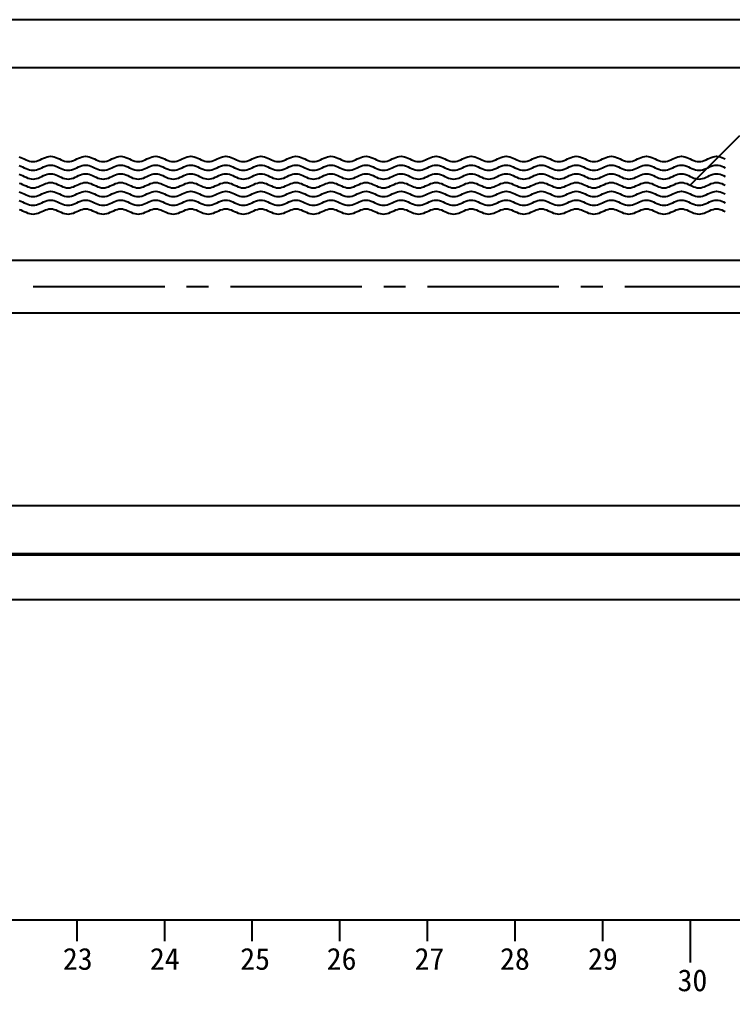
# Model space of a CAD drawing. Header units: millimetres. Extents: x -37 to 615, y -48 to 413.
# Drawn here: x 307.2 to 388.6, y 178.9 to 289.9 of the extents above; entities that cross this region are included whole.
import ezdxf

# ---------------------------------------------------------------- set-up
doc = ezdxf.new("R2010")
doc.units = ezdxf.units.MM
doc.linetypes.add('CENTER2', pattern=[1.125, 0.75, -0.125, 0.125, -0.125])
doc.styles.get("Standard").update_dxf_attribs({"font": ''})
doc.styles.get('Standard').set_extended_font_data('SimSun')

# ---------------------------------------------------------------- blocks, each defined once
blk = doc.blocks.new('chi')
at = {"color": 0}
for p, q in [((1187.409, -3078.8), (1147.409, -3078.8)), ((1170.409, -3079.041), (1170.409, -3078.8)), ((1171.409, -3079.041), (1171.409, -3078.8)), ((1172.409, -3079.041), (1172.409, -3078.8)), ((1173.409, -3079.041), (1173.409, -3078.8)), ((1174.409, -3079.041), (1174.409, -3078.8)), ((1175.409, -3079.041), (1175.409, -3078.8)), ((1176.409, -3079.041), (1176.409, -3078.8)), ((1177.409, -3079.283), (1177.409, -3078.8))]:
    blk.add_line(p, q, dxfattribs=at)
for s, p in [('23', (1170.247, -3079.368)), ('24', (1171.24, -3079.368)), ('25', (1172.271, -3079.368)), ('26', (1173.258, -3079.368)), ('27', (1174.261, -3079.368)), ('28', (1175.236, -3079.368)), ('29', (1176.24, -3079.368)), ('30', (1177.262, -3079.613))]:
    blk.add_text(s, height=0.25).set_placement(p)

msp = doc.modelspace()

# ---------------------------------------------------------------- linework, layer by layer
at = {"color": 0}
for p, q in [((83.82, 289.93), (483.82, 289.93)), ((83.82, 262.43), (483.82, 262.43)), ((83.82, 256.43), (483.82, 256.43)), ((83.82, 234.43), (483.82, 234.43)), ((83.82, 228.93), (483.82, 228.93)), ((83.82, 228.81), (483.82, 228.81)), ((83.82, 223.68), (483.82, 223.68))]:
    msp.add_line(p, q, dxfattribs=at)
msp.add_line((83.82, 284.43), (483.82, 284.43))
at = {"color": 7}
msp.add_line((383.8, 271), (389.46, 276.66), dxfattribs=at)
at = {"color": 1, "linetype": 'CENTER2', "ltscale": 20}
msp.add_line((83.82, 259.43), (483.82, 259.43), dxfattribs=at)
at = {"color": 7}
for points in [[(307.2, 274.24), (307.4, 274.18), (307.6, 274.09), (307.8, 274), (308, 273.91), (308.2, 273.82), (308.4, 273.76), (308.6, 273.71), (308.8, 273.7), (309, 273.71), (309.2, 273.76), (309.4, 273.82), (309.6, 273.91), (309.8, 274), (310, 274.09), (310.2, 274.18), (310.4, 274.24), (310.6, 274.29), (310.8, 274.3), (311, 274.29), (311.2, 274.24), (311.4, 274.18), (311.6, 274.09), (311.8, 274), (312, 273.91), (312.2, 273.82), (312.4, 273.76), (312.6, 273.71), (312.8, 273.7), (313, 273.71), (313.2, 273.76), (313.4, 273.82), (313.6, 273.91), (313.8, 274), (314, 274.09), (314.2, 274.18), (314.4, 274.24), (314.6, 274.29), (314.8, 274.3), (315, 274.29), (315.2, 274.24), (315.4, 274.18), (315.6, 274.09), (315.8, 274), (316, 273.91), (316.2, 273.82), (316.4, 273.76), (316.6, 273.71), (316.8, 273.7), (317, 273.71), (317.2, 273.76), (317.4, 273.82), (317.6, 273.91), (317.8, 274), (318, 274.09), (318.2, 274.18), (318.4, 274.24), (318.6, 274.29), (318.8, 274.3), (319, 274.29), (319.2, 274.24), (319.4, 274.18), (319.6, 274.09), (319.8, 274), (320, 273.91), (320.2, 273.82), (320.4, 273.76), (320.6, 273.71), (320.8, 273.7), (321, 273.71), (321.2, 273.76), (321.4, 273.82), (321.6, 273.91), (321.8, 274), (322, 274.09), (322.2, 274.18), (322.4, 274.24), (322.6, 274.29), (322.8, 274.3), (323, 274.29), (323.2, 274.24), (323.4, 274.18), (323.6, 274.09), (323.8, 274), (324, 273.91), (324.2, 273.82), (324.4, 273.76), (324.6, 273.71), (324.8, 273.7), (325, 273.71), (325.2, 273.76), (325.4, 273.82), (325.6, 273.91), (325.8, 274), (326, 274.09), (326.2, 274.18), (326.4, 274.24), (326.6, 274.29), (326.8, 274.3), (327, 274.29), (327.2, 274.24), (327.4, 274.18), (327.6, 274.09), (327.8, 274), (328, 273.91), (328.2, 273.82), (328.4, 273.76), (328.6, 273.71), (328.8, 273.7), (329, 273.71), (329.2, 273.76), (329.4, 273.82), (329.6, 273.91), (329.8, 274), (330, 274.09), (330.2, 274.18), (330.4, 274.24), (330.6, 274.29), (330.8, 274.3), (331, 274.29), (331.2, 274.24), (331.4, 274.18), (331.6, 274.09), (331.8, 274), (332, 273.91), (332.2, 273.82), (332.4, 273.76), (332.6, 273.71), (332.8, 273.7), (333, 273.71), (333.2, 273.76), (333.4, 273.82), (333.6, 273.91), (333.8, 274), (334, 274.09), (334.2, 274.18), (334.4, 274.24), (334.6, 274.29), (334.8, 274.3), (335, 274.29), (335.2, 274.24), (335.4, 274.18), (335.6, 274.09), (335.8, 274), (336, 273.91), (336.2, 273.82), (336.4, 273.76), (336.6, 273.71), (336.8, 273.7), (337, 273.71), (337.2, 273.76), (337.4, 273.82), (337.6, 273.91), (337.8, 274), (338, 274.09), (338.2, 274.18), (338.4, 274.24), (338.6, 274.29), (338.8, 274.3), (339, 274.29), (339.2, 274.24), (339.4, 274.18), (339.6, 274.09), (339.8, 274), (340, 273.91), (340.2, 273.82), (340.4, 273.76), (340.6, 273.71), (340.8, 273.7), (341, 273.71), (341.2, 273.76), (341.4, 273.82), (341.6, 273.91), (341.8, 274), (342, 274.09), (342.2, 274.18), (342.4, 274.24), (342.6, 274.29), (342.8, 274.3), (343, 274.29), (343.2, 274.24), (343.4, 274.18), (343.6, 274.09), (343.8, 274), (344, 273.91), (344.2, 273.82), (344.4, 273.76), (344.6, 273.71), (344.8, 273.7), (345, 273.71), (345.2, 273.76), (345.4, 273.82), (345.6, 273.91), (345.8, 274), (346, 274.09), (346.2, 274.18), (346.4, 274.24), (346.6, 274.29), (346.8, 274.3), (347, 274.29), (347.2, 274.24), (347.4, 274.18), (347.6, 274.09), (347.8, 274), (348, 273.91), (348.2, 273.82), (348.4, 273.76), (348.6, 273.71), (348.8, 273.7), (349, 273.71), (349.2, 273.76), (349.4, 273.82), (349.6, 273.91), (349.8, 274), (350, 274.09), (350.2, 274.18), (350.4, 274.24), (350.6, 274.29), (350.8, 274.3), (351, 274.29), (351.2, 274.24), (351.4, 274.18), (351.6, 274.09), (351.8, 274), (352, 273.91), (352.2, 273.82), (352.4, 273.76), (352.6, 273.71), (352.8, 273.7), (353, 273.71), (353.2, 273.76), (353.4, 273.82), (353.6, 273.91), (353.8, 274), (354, 274.09), (354.2, 274.18), (354.4, 274.24), (354.6, 274.29), (354.8, 274.3), (355, 274.29), (355.2, 274.24), (355.4, 274.18), (355.6, 274.09), (355.8, 274), (356, 273.91), (356.2, 273.82), (356.4, 273.76), (356.6, 273.71), (356.8, 273.7), (357, 273.71), (357.2, 273.76), (357.4, 273.82), (357.6, 273.91), (357.8, 274), (358, 274.09), (358.2, 274.18), (358.4, 274.24), (358.6, 274.29), (358.8, 274.3), (359, 274.29), (359.2, 274.24), (359.4, 274.18), (359.6, 274.09), (359.8, 274), (360, 273.91), (360.2, 273.82), (360.4, 273.76), (360.6, 273.71), (360.8, 273.7), (361, 273.71), (361.2, 273.76), (361.4, 273.82), (361.6, 273.91), (361.8, 274), (362, 274.09), (362.2, 274.18), (362.4, 274.24), (362.6, 274.29), (362.8, 274.3), (363, 274.29), (363.2, 274.24), (363.4, 274.18), (363.6, 274.09), (363.8, 274), (364, 273.91), (364.2, 273.82), (364.4, 273.76), (364.6, 273.71), (364.8, 273.7), (365, 273.71), (365.2, 273.76), (365.4, 273.82), (365.6, 273.91), (365.8, 274), (366, 274.09), (366.2, 274.18), (366.4, 274.24), (366.6, 274.29), (366.8, 274.3), (367, 274.29), (367.2, 274.24), (367.4, 274.18), (367.6, 274.09), (367.8, 274), (368, 273.91), (368.2, 273.82), (368.4, 273.76), (368.6, 273.71), (368.8, 273.7), (369, 273.71), (369.2, 273.76), (369.4, 273.82), (369.6, 273.91), (369.8, 274), (370, 274.09), (370.2, 274.18), (370.4, 274.24), (370.6, 274.29), (370.8, 274.3), (371, 274.29), (371.2, 274.24), (371.4, 274.18), (371.6, 274.09), (371.8, 274), (372, 273.91), (372.2, 273.82), (372.4, 273.76), (372.6, 273.71), (372.8, 273.7), (373, 273.71), (373.2, 273.76), (373.4, 273.82), (373.6, 273.91), (373.8, 274), (374, 274.09), (374.2, 274.18), (374.4, 274.24), (374.6, 274.29), (374.8, 274.3), (375, 274.29), (375.2, 274.24), (375.4, 274.18), (375.6, 274.09), (375.8, 274), (376, 273.91), (376.2, 273.82), (376.4, 273.76), (376.6, 273.71), (376.8, 273.7), (377, 273.71), (377.2, 273.76), (377.4, 273.82), (377.6, 273.91), (377.8, 274), (378, 274.09), (378.2, 274.18), (378.4, 274.24), (378.6, 274.29), (378.8, 274.3), (379, 274.29), (379.2, 274.24), (379.4, 274.18), (379.6, 274.09), (379.8, 274), (380, 273.91), (380.2, 273.82), (380.4, 273.76), (380.6, 273.71), (380.8, 273.7), (381, 273.71), (381.2, 273.76), (381.4, 273.82), (381.6, 273.91), (381.8, 274), (382, 274.09), (382.2, 274.18), (382.4, 274.24), (382.6, 274.29), (382.8, 274.3), (383, 274.29), (383.2, 274.24), (383.4, 274.18), (383.6, 274.09), (383.8, 274), (384, 273.91), (384.2, 273.82), (384.4, 273.76), (384.6, 273.71), (384.8, 273.7), (385, 273.71), (385.2, 273.76), (385.4, 273.82), (385.6, 273.91), (385.8, 274), (386, 274.09), (386.2, 274.18), (386.4, 274.24), (386.6, 274.29), (386.8, 274.3), (387, 274.29), (387.2, 274.24), (387.4, 274.18), (387.6, 274.09), (387.8, 274)], [(307.2, 273.24), (307.4, 273.18), (307.6, 273.09), (307.8, 273), (308, 272.91), (308.2, 272.82), (308.4, 272.76), (308.6, 272.71), (308.8, 272.7), (309, 272.71), (309.2, 272.76), (309.4, 272.82), (309.6, 272.91), (309.8, 273), (310, 273.09), (310.2, 273.18), (310.4, 273.24), (310.6, 273.29), (310.8, 273.3), (311, 273.29), (311.2, 273.24), (311.4, 273.18), (311.6, 273.09), (311.8, 273), (312, 272.91), (312.2, 272.82), (312.4, 272.76), (312.6, 272.71), (312.8, 272.7), (313, 272.71), (313.2, 272.76), (313.4, 272.82), (313.6, 272.91), (313.8, 273), (314, 273.09), (314.2, 273.18), (314.4, 273.24), (314.6, 273.29), (314.8, 273.3), (315, 273.29), (315.2, 273.24), (315.4, 273.18), (315.6, 273.09), (315.8, 273), (316, 272.91), (316.2, 272.82), (316.4, 272.76), (316.6, 272.71), (316.8, 272.7), (317, 272.71), (317.2, 272.76), (317.4, 272.82), (317.6, 272.91), (317.8, 273), (318, 273.09), (318.2, 273.18), (318.4, 273.24), (318.6, 273.29), (318.8, 273.3), (319, 273.29), (319.2, 273.24), (319.4, 273.18), (319.6, 273.09), (319.8, 273), (320, 272.91), (320.2, 272.82), (320.4, 272.76), (320.6, 272.71), (320.8, 272.7), (321, 272.71), (321.2, 272.76), (321.4, 272.82), (321.6, 272.91), (321.8, 273), (322, 273.09), (322.2, 273.18), (322.4, 273.24), (322.6, 273.29), (322.8, 273.3), (323, 273.29), (323.2, 273.24), (323.4, 273.18), (323.6, 273.09), (323.8, 273), (324, 272.91), (324.2, 272.82), (324.4, 272.76), (324.6, 272.71), (324.8, 272.7), (325, 272.71), (325.2, 272.76), (325.4, 272.82), (325.6, 272.91), (325.8, 273), (326, 273.09), (326.2, 273.18), (326.4, 273.24), (326.6, 273.29), (326.8, 273.3), (327, 273.29), (327.2, 273.24), (327.4, 273.18), (327.6, 273.09), (327.8, 273), (328, 272.91), (328.2, 272.82), (328.4, 272.76), (328.6, 272.71), (328.8, 272.7), (329, 272.71), (329.2, 272.76), (329.4, 272.82), (329.6, 272.91), (329.8, 273), (330, 273.09), (330.2, 273.18), (330.4, 273.24), (330.6, 273.29), (330.8, 273.3), (331, 273.29), (331.2, 273.24), (331.4, 273.18), (331.6, 273.09), (331.8, 273), (332, 272.91), (332.2, 272.82), (332.4, 272.76), (332.6, 272.71), (332.8, 272.7), (333, 272.71), (333.2, 272.76), (333.4, 272.82), (333.6, 272.91), (333.8, 273), (334, 273.09), (334.2, 273.18), (334.4, 273.24), (334.6, 273.29), (334.8, 273.3), (335, 273.29), (335.2, 273.24), (335.4, 273.18), (335.6, 273.09), (335.8, 273), (336, 272.91), (336.2, 272.82), (336.4, 272.76), (336.6, 272.71), (336.8, 272.7), (337, 272.71), (337.2, 272.76), (337.4, 272.82), (337.6, 272.91), (337.8, 273), (338, 273.09), (338.2, 273.18), (338.4, 273.24), (338.6, 273.29), (338.8, 273.3), (339, 273.29), (339.2, 273.24), (339.4, 273.18), (339.6, 273.09), (339.8, 273), (340, 272.91), (340.2, 272.82), (340.4, 272.76), (340.6, 272.71), (340.8, 272.7), (341, 272.71), (341.2, 272.76), (341.4, 272.82), (341.6, 272.91), (341.8, 273), (342, 273.09), (342.2, 273.18), (342.4, 273.24), (342.6, 273.29), (342.8, 273.3), (343, 273.29), (343.2, 273.24), (343.4, 273.18), (343.6, 273.09), (343.8, 273), (344, 272.91), (344.2, 272.82), (344.4, 272.76), (344.6, 272.71), (344.8, 272.7), (345, 272.71), (345.2, 272.76), (345.4, 272.82), (345.6, 272.91), (345.8, 273), (346, 273.09), (346.2, 273.18), (346.4, 273.24), (346.6, 273.29), (346.8, 273.3), (347, 273.29), (347.2, 273.24), (347.4, 273.18), (347.6, 273.09), (347.8, 273), (348, 272.91), (348.2, 272.82), (348.4, 272.76), (348.6, 272.71), (348.8, 272.7), (349, 272.71), (349.2, 272.76), (349.4, 272.82), (349.6, 272.91), (349.8, 273), (350, 273.09), (350.2, 273.18), (350.4, 273.24), (350.6, 273.29), (350.8, 273.3), (351, 273.29), (351.2, 273.24), (351.4, 273.18), (351.6, 273.09), (351.8, 273), (352, 272.91), (352.2, 272.82), (352.4, 272.76), (352.6, 272.71), (352.8, 272.7), (353, 272.71), (353.2, 272.76), (353.4, 272.82), (353.6, 272.91), (353.8, 273), (354, 273.09), (354.2, 273.18), (354.4, 273.24), (354.6, 273.29), (354.8, 273.3), (355, 273.29), (355.2, 273.24), (355.4, 273.18), (355.6, 273.09), (355.8, 273), (356, 272.91), (356.2, 272.82), (356.4, 272.76), (356.6, 272.71), (356.8, 272.7), (357, 272.71), (357.2, 272.76), (357.4, 272.82), (357.6, 272.91), (357.8, 273), (358, 273.09), (358.2, 273.18), (358.4, 273.24), (358.6, 273.29), (358.8, 273.3), (359, 273.29), (359.2, 273.24), (359.4, 273.18), (359.6, 273.09), (359.8, 273), (360, 272.91), (360.2, 272.82), (360.4, 272.76), (360.6, 272.71), (360.8, 272.7), (361, 272.71), (361.2, 272.76), (361.4, 272.82), (361.6, 272.91), (361.8, 273), (362, 273.09), (362.2, 273.18), (362.4, 273.24), (362.6, 273.29), (362.8, 273.3), (363, 273.29), (363.2, 273.24), (363.4, 273.18), (363.6, 273.09), (363.8, 273), (364, 272.91), (364.2, 272.82), (364.4, 272.76), (364.6, 272.71), (364.8, 272.7), (365, 272.71), (365.2, 272.76), (365.4, 272.82), (365.6, 272.91), (365.8, 273), (366, 273.09), (366.2, 273.18), (366.4, 273.24), (366.6, 273.29), (366.8, 273.3), (367, 273.29), (367.2, 273.24), (367.4, 273.18), (367.6, 273.09), (367.8, 273), (368, 272.91), (368.2, 272.82), (368.4, 272.76), (368.6, 272.71), (368.8, 272.7), (369, 272.71), (369.2, 272.76), (369.4, 272.82), (369.6, 272.91), (369.8, 273), (370, 273.09), (370.2, 273.18), (370.4, 273.24), (370.6, 273.29), (370.8, 273.3), (371, 273.29), (371.2, 273.24), (371.4, 273.18), (371.6, 273.09), (371.8, 273), (372, 272.91), (372.2, 272.82), (372.4, 272.76), (372.6, 272.71), (372.8, 272.7), (373, 272.71), (373.2, 272.76), (373.4, 272.82), (373.6, 272.91), (373.8, 273), (374, 273.09), (374.2, 273.18), (374.4, 273.24), (374.6, 273.29), (374.8, 273.3), (375, 273.29), (375.2, 273.24), (375.4, 273.18), (375.6, 273.09), (375.8, 273), (376, 272.91), (376.2, 272.82), (376.4, 272.76), (376.6, 272.71), (376.8, 272.7), (377, 272.71), (377.2, 272.76), (377.4, 272.82), (377.6, 272.91), (377.8, 273), (378, 273.09), (378.2, 273.18), (378.4, 273.24), (378.6, 273.29), (378.8, 273.3), (379, 273.29), (379.2, 273.24), (379.4, 273.18), (379.6, 273.09), (379.8, 273), (380, 272.91), (380.2, 272.82), (380.4, 272.76), (380.6, 272.71), (380.8, 272.7), (381, 272.71), (381.2, 272.76), (381.4, 272.82), (381.6, 272.91), (381.8, 273), (382, 273.09), (382.2, 273.18), (382.4, 273.24), (382.6, 273.29), (382.8, 273.3), (383, 273.29), (383.2, 273.24), (383.4, 273.18), (383.6, 273.09), (383.8, 273), (384, 272.91), (384.2, 272.82), (384.4, 272.76), (384.6, 272.71), (384.8, 272.7), (385, 272.71), (385.2, 272.76), (385.4, 272.82), (385.6, 272.91), (385.8, 273), (386, 273.09), (386.2, 273.18), (386.4, 273.24), (386.6, 273.29), (386.8, 273.3), (387, 273.29), (387.2, 273.24), (387.4, 273.18), (387.6, 273.09), (387.8, 273)], [(307.2, 272.24), (307.4, 272.18), (307.6, 272.09), (307.8, 272), (308, 271.91), (308.2, 271.82), (308.4, 271.76), (308.6, 271.71), (308.8, 271.7), (309, 271.71), (309.2, 271.76), (309.4, 271.82), (309.6, 271.91), (309.8, 272), (310, 272.09), (310.2, 272.18), (310.4, 272.24), (310.6, 272.29), (310.8, 272.3), (311, 272.29), (311.2, 272.24), (311.4, 272.18), (311.6, 272.09), (311.8, 272), (312, 271.91), (312.2, 271.82), (312.4, 271.76), (312.6, 271.71), (312.8, 271.7), (313, 271.71), (313.2, 271.76), (313.4, 271.82), (313.6, 271.91), (313.8, 272), (314, 272.09), (314.2, 272.18), (314.4, 272.24), (314.6, 272.29), (314.8, 272.3), (315, 272.29), (315.2, 272.24), (315.4, 272.18), (315.6, 272.09), (315.8, 272), (316, 271.91), (316.2, 271.82), (316.4, 271.76), (316.6, 271.71), (316.8, 271.7), (317, 271.71), (317.2, 271.76), (317.4, 271.82), (317.6, 271.91), (317.8, 272), (318, 272.09), (318.2, 272.18), (318.4, 272.24), (318.6, 272.29), (318.8, 272.3), (319, 272.29), (319.2, 272.24), (319.4, 272.18), (319.6, 272.09), (319.8, 272), (320, 271.91), (320.2, 271.82), (320.4, 271.76), (320.6, 271.71), (320.8, 271.7), (321, 271.71), (321.2, 271.76), (321.4, 271.82), (321.6, 271.91), (321.8, 272), (322, 272.09), (322.2, 272.18), (322.4, 272.24), (322.6, 272.29), (322.8, 272.3), (323, 272.29), (323.2, 272.24), (323.4, 272.18), (323.6, 272.09), (323.8, 272), (324, 271.91), (324.2, 271.82), (324.4, 271.76), (324.6, 271.71), (324.8, 271.7), (325, 271.71), (325.2, 271.76), (325.4, 271.82), (325.6, 271.91), (325.8, 272), (326, 272.09), (326.2, 272.18), (326.4, 272.24), (326.6, 272.29), (326.8, 272.3), (327, 272.29), (327.2, 272.24), (327.4, 272.18), (327.6, 272.09), (327.8, 272), (328, 271.91), (328.2, 271.82), (328.4, 271.76), (328.6, 271.71), (328.8, 271.7), (329, 271.71), (329.2, 271.76), (329.4, 271.82), (329.6, 271.91), (329.8, 272), (330, 272.09), (330.2, 272.18), (330.4, 272.24), (330.6, 272.29), (330.8, 272.3), (331, 272.29), (331.2, 272.24), (331.4, 272.18), (331.6, 272.09), (331.8, 272), (332, 271.91), (332.2, 271.82), (332.4, 271.76), (332.6, 271.71), (332.8, 271.7), (333, 271.71), (333.2, 271.76), (333.4, 271.82), (333.6, 271.91), (333.8, 272), (334, 272.09), (334.2, 272.18), (334.4, 272.24), (334.6, 272.29), (334.8, 272.3), (335, 272.29), (335.2, 272.24), (335.4, 272.18), (335.6, 272.09), (335.8, 272), (336, 271.91), (336.2, 271.82), (336.4, 271.76), (336.6, 271.71), (336.8, 271.7), (337, 271.71), (337.2, 271.76), (337.4, 271.82), (337.6, 271.91), (337.8, 272), (338, 272.09), (338.2, 272.18), (338.4, 272.24), (338.6, 272.29), (338.8, 272.3), (339, 272.29), (339.2, 272.24), (339.4, 272.18), (339.6, 272.09), (339.8, 272), (340, 271.91), (340.2, 271.82), (340.4, 271.76), (340.6, 271.71), (340.8, 271.7), (341, 271.71), (341.2, 271.76), (341.4, 271.82), (341.6, 271.91), (341.8, 272), (342, 272.09), (342.2, 272.18), (342.4, 272.24), (342.6, 272.29), (342.8, 272.3), (343, 272.29), (343.2, 272.24), (343.4, 272.18), (343.6, 272.09), (343.8, 272), (344, 271.91), (344.2, 271.82), (344.4, 271.76), (344.6, 271.71), (344.8, 271.7), (345, 271.71), (345.2, 271.76), (345.4, 271.82), (345.6, 271.91), (345.8, 272), (346, 272.09), (346.2, 272.18), (346.4, 272.24), (346.6, 272.29), (346.8, 272.3), (347, 272.29), (347.2, 272.24), (347.4, 272.18), (347.6, 272.09), (347.8, 272), (348, 271.91), (348.2, 271.82), (348.4, 271.76), (348.6, 271.71), (348.8, 271.7), (349, 271.71), (349.2, 271.76), (349.4, 271.82), (349.6, 271.91), (349.8, 272), (350, 272.09), (350.2, 272.18), (350.4, 272.24), (350.6, 272.29), (350.8, 272.3), (351, 272.29), (351.2, 272.24), (351.4, 272.18), (351.6, 272.09), (351.8, 272), (352, 271.91), (352.2, 271.82), (352.4, 271.76), (352.6, 271.71), (352.8, 271.7), (353, 271.71), (353.2, 271.76), (353.4, 271.82), (353.6, 271.91), (353.8, 272), (354, 272.09), (354.2, 272.18), (354.4, 272.24), (354.6, 272.29), (354.8, 272.3), (355, 272.29), (355.2, 272.24), (355.4, 272.18), (355.6, 272.09), (355.8, 272), (356, 271.91), (356.2, 271.82), (356.4, 271.76), (356.6, 271.71), (356.8, 271.7), (357, 271.71), (357.2, 271.76), (357.4, 271.82), (357.6, 271.91), (357.8, 272), (358, 272.09), (358.2, 272.18), (358.4, 272.24), (358.6, 272.29), (358.8, 272.3), (359, 272.29), (359.2, 272.24), (359.4, 272.18), (359.6, 272.09), (359.8, 272), (360, 271.91), (360.2, 271.82), (360.4, 271.76), (360.6, 271.71), (360.8, 271.7), (361, 271.71), (361.2, 271.76), (361.4, 271.82), (361.6, 271.91), (361.8, 272), (362, 272.09), (362.2, 272.18), (362.4, 272.24), (362.6, 272.29), (362.8, 272.3), (363, 272.29), (363.2, 272.24), (363.4, 272.18), (363.6, 272.09), (363.8, 272), (364, 271.91), (364.2, 271.82), (364.4, 271.76), (364.6, 271.71), (364.8, 271.7), (365, 271.71), (365.2, 271.76), (365.4, 271.82), (365.6, 271.91), (365.8, 272), (366, 272.09), (366.2, 272.18), (366.4, 272.24), (366.6, 272.29), (366.8, 272.3), (367, 272.29), (367.2, 272.24), (367.4, 272.18), (367.6, 272.09), (367.8, 272), (368, 271.91), (368.2, 271.82), (368.4, 271.76), (368.6, 271.71), (368.8, 271.7), (369, 271.71), (369.2, 271.76), (369.4, 271.82), (369.6, 271.91), (369.8, 272), (370, 272.09), (370.2, 272.18), (370.4, 272.24), (370.6, 272.29), (370.8, 272.3), (371, 272.29), (371.2, 272.24), (371.4, 272.18), (371.6, 272.09), (371.8, 272), (372, 271.91), (372.2, 271.82), (372.4, 271.76), (372.6, 271.71), (372.8, 271.7), (373, 271.71), (373.2, 271.76), (373.4, 271.82), (373.6, 271.91), (373.8, 272), (374, 272.09), (374.2, 272.18), (374.4, 272.24), (374.6, 272.29), (374.8, 272.3), (375, 272.29), (375.2, 272.24), (375.4, 272.18), (375.6, 272.09), (375.8, 272), (376, 271.91), (376.2, 271.82), (376.4, 271.76), (376.6, 271.71), (376.8, 271.7), (377, 271.71), (377.2, 271.76), (377.4, 271.82), (377.6, 271.91), (377.8, 272), (378, 272.09), (378.2, 272.18), (378.4, 272.24), (378.6, 272.29), (378.8, 272.3), (379, 272.29), (379.2, 272.24), (379.4, 272.18), (379.6, 272.09), (379.8, 272), (380, 271.91), (380.2, 271.82), (380.4, 271.76), (380.6, 271.71), (380.8, 271.7), (381, 271.71), (381.2, 271.76), (381.4, 271.82), (381.6, 271.91), (381.8, 272), (382, 272.09), (382.2, 272.18), (382.4, 272.24), (382.6, 272.29), (382.8, 272.3), (383, 272.29), (383.2, 272.24), (383.4, 272.18), (383.6, 272.09), (383.8, 272), (384, 271.91), (384.2, 271.82), (384.4, 271.76), (384.6, 271.71), (384.8, 271.7), (385, 271.71), (385.2, 271.76), (385.4, 271.82), (385.6, 271.91), (385.8, 272), (386, 272.09), (386.2, 272.18), (386.4, 272.24), (386.6, 272.29), (386.8, 272.3), (387, 272.29), (387.2, 272.24), (387.4, 272.18), (387.6, 272.09), (387.8, 272)], [(307.2, 271.24), (307.4, 271.18), (307.6, 271.09), (307.8, 271), (308, 270.91), (308.2, 270.82), (308.4, 270.76), (308.6, 270.71), (308.8, 270.7), (309, 270.71), (309.2, 270.76), (309.4, 270.82), (309.6, 270.91), (309.8, 271), (310, 271.09), (310.2, 271.18), (310.4, 271.24), (310.6, 271.29), (310.8, 271.3), (311, 271.29), (311.2, 271.24), (311.4, 271.18), (311.6, 271.09), (311.8, 271), (312, 270.91), (312.2, 270.82), (312.4, 270.76), (312.6, 270.71), (312.8, 270.7), (313, 270.71), (313.2, 270.76), (313.4, 270.82), (313.6, 270.91), (313.8, 271), (314, 271.09), (314.2, 271.18), (314.4, 271.24), (314.6, 271.29), (314.8, 271.3), (315, 271.29), (315.2, 271.24), (315.4, 271.18), (315.6, 271.09), (315.8, 271), (316, 270.91), (316.2, 270.82), (316.4, 270.76), (316.6, 270.71), (316.8, 270.7), (317, 270.71), (317.2, 270.76), (317.4, 270.82), (317.6, 270.91), (317.8, 271), (318, 271.09), (318.2, 271.18), (318.4, 271.24), (318.6, 271.29), (318.8, 271.3), (319, 271.29), (319.2, 271.24), (319.4, 271.18), (319.6, 271.09), (319.8, 271), (320, 270.91), (320.2, 270.82), (320.4, 270.76), (320.6, 270.71), (320.8, 270.7), (321, 270.71), (321.2, 270.76), (321.4, 270.82), (321.6, 270.91), (321.8, 271), (322, 271.09), (322.2, 271.18), (322.4, 271.24), (322.6, 271.29), (322.8, 271.3), (323, 271.29), (323.2, 271.24), (323.4, 271.18), (323.6, 271.09), (323.8, 271), (324, 270.91), (324.2, 270.82), (324.4, 270.76), (324.6, 270.71), (324.8, 270.7), (325, 270.71), (325.2, 270.76), (325.4, 270.82), (325.6, 270.91), (325.8, 271), (326, 271.09), (326.2, 271.18), (326.4, 271.24), (326.6, 271.29), (326.8, 271.3), (327, 271.29), (327.2, 271.24), (327.4, 271.18), (327.6, 271.09), (327.8, 271), (328, 270.91), (328.2, 270.82), (328.4, 270.76), (328.6, 270.71), (328.8, 270.7), (329, 270.71), (329.2, 270.76), (329.4, 270.82), (329.6, 270.91), (329.8, 271), (330, 271.09), (330.2, 271.18), (330.4, 271.24), (330.6, 271.29), (330.8, 271.3), (331, 271.29), (331.2, 271.24), (331.4, 271.18), (331.6, 271.09), (331.8, 271), (332, 270.91), (332.2, 270.82), (332.4, 270.76), (332.6, 270.71), (332.8, 270.7), (333, 270.71), (333.2, 270.76), (333.4, 270.82), (333.6, 270.91), (333.8, 271), (334, 271.09), (334.2, 271.18), (334.4, 271.24), (334.6, 271.29), (334.8, 271.3), (335, 271.29), (335.2, 271.24), (335.4, 271.18), (335.6, 271.09), (335.8, 271), (336, 270.91), (336.2, 270.82), (336.4, 270.76), (336.6, 270.71), (336.8, 270.7), (337, 270.71), (337.2, 270.76), (337.4, 270.82), (337.6, 270.91), (337.8, 271), (338, 271.09), (338.2, 271.18), (338.4, 271.24), (338.6, 271.29), (338.8, 271.3), (339, 271.29), (339.2, 271.24), (339.4, 271.18), (339.6, 271.09), (339.8, 271), (340, 270.91), (340.2, 270.82), (340.4, 270.76), (340.6, 270.71), (340.8, 270.7), (341, 270.71), (341.2, 270.76), (341.4, 270.82), (341.6, 270.91), (341.8, 271), (342, 271.09), (342.2, 271.18), (342.4, 271.24), (342.6, 271.29), (342.8, 271.3), (343, 271.29), (343.2, 271.24), (343.4, 271.18), (343.6, 271.09), (343.8, 271), (344, 270.91), (344.2, 270.82), (344.4, 270.76), (344.6, 270.71), (344.8, 270.7), (345, 270.71), (345.2, 270.76), (345.4, 270.82), (345.6, 270.91), (345.8, 271), (346, 271.09), (346.2, 271.18), (346.4, 271.24), (346.6, 271.29), (346.8, 271.3), (347, 271.29), (347.2, 271.24), (347.4, 271.18), (347.6, 271.09), (347.8, 271), (348, 270.91), (348.2, 270.82), (348.4, 270.76), (348.6, 270.71), (348.8, 270.7), (349, 270.71), (349.2, 270.76), (349.4, 270.82), (349.6, 270.91), (349.8, 271), (350, 271.09), (350.2, 271.18), (350.4, 271.24), (350.6, 271.29), (350.8, 271.3), (351, 271.29), (351.2, 271.24), (351.4, 271.18), (351.6, 271.09), (351.8, 271), (352, 270.91), (352.2, 270.82), (352.4, 270.76), (352.6, 270.71), (352.8, 270.7), (353, 270.71), (353.2, 270.76), (353.4, 270.82), (353.6, 270.91), (353.8, 271), (354, 271.09), (354.2, 271.18), (354.4, 271.24), (354.6, 271.29), (354.8, 271.3), (355, 271.29), (355.2, 271.24), (355.4, 271.18), (355.6, 271.09), (355.8, 271), (356, 270.91), (356.2, 270.82), (356.4, 270.76), (356.6, 270.71), (356.8, 270.7), (357, 270.71), (357.2, 270.76), (357.4, 270.82), (357.6, 270.91), (357.8, 271), (358, 271.09), (358.2, 271.18), (358.4, 271.24), (358.6, 271.29), (358.8, 271.3), (359, 271.29), (359.2, 271.24), (359.4, 271.18), (359.6, 271.09), (359.8, 271), (360, 270.91), (360.2, 270.82), (360.4, 270.76), (360.6, 270.71), (360.8, 270.7), (361, 270.71), (361.2, 270.76), (361.4, 270.82), (361.6, 270.91), (361.8, 271), (362, 271.09), (362.2, 271.18), (362.4, 271.24), (362.6, 271.29), (362.8, 271.3), (363, 271.29), (363.2, 271.24), (363.4, 271.18), (363.6, 271.09), (363.8, 271), (364, 270.91), (364.2, 270.82), (364.4, 270.76), (364.6, 270.71), (364.8, 270.7), (365, 270.71), (365.2, 270.76), (365.4, 270.82), (365.6, 270.91), (365.8, 271), (366, 271.09), (366.2, 271.18), (366.4, 271.24), (366.6, 271.29), (366.8, 271.3), (367, 271.29), (367.2, 271.24), (367.4, 271.18), (367.6, 271.09), (367.8, 271), (368, 270.91), (368.2, 270.82), (368.4, 270.76), (368.6, 270.71), (368.8, 270.7), (369, 270.71), (369.2, 270.76), (369.4, 270.82), (369.6, 270.91), (369.8, 271), (370, 271.09), (370.2, 271.18), (370.4, 271.24), (370.6, 271.29), (370.8, 271.3), (371, 271.29), (371.2, 271.24), (371.4, 271.18), (371.6, 271.09), (371.8, 271), (372, 270.91), (372.2, 270.82), (372.4, 270.76), (372.6, 270.71), (372.8, 270.7), (373, 270.71), (373.2, 270.76), (373.4, 270.82), (373.6, 270.91), (373.8, 271), (374, 271.09), (374.2, 271.18), (374.4, 271.24), (374.6, 271.29), (374.8, 271.3), (375, 271.29), (375.2, 271.24), (375.4, 271.18), (375.6, 271.09), (375.8, 271), (376, 270.91), (376.2, 270.82), (376.4, 270.76), (376.6, 270.71), (376.8, 270.7), (377, 270.71), (377.2, 270.76), (377.4, 270.82), (377.6, 270.91), (377.8, 271), (378, 271.09), (378.2, 271.18), (378.4, 271.24), (378.6, 271.29), (378.8, 271.3), (379, 271.29), (379.2, 271.24), (379.4, 271.18), (379.6, 271.09), (379.8, 271), (380, 270.91), (380.2, 270.82), (380.4, 270.76), (380.6, 270.71), (380.8, 270.7), (381, 270.71), (381.2, 270.76), (381.4, 270.82), (381.6, 270.91), (381.8, 271), (382, 271.09), (382.2, 271.18), (382.4, 271.24), (382.6, 271.29), (382.8, 271.3), (383, 271.29), (383.2, 271.24), (383.4, 271.18), (383.6, 271.09), (383.8, 271), (384, 270.91), (384.2, 270.82), (384.4, 270.76), (384.6, 270.71), (384.8, 270.7), (385, 270.71), (385.2, 270.76), (385.4, 270.82), (385.6, 270.91), (385.8, 271), (386, 271.09), (386.2, 271.18), (386.4, 271.24), (386.6, 271.29), (386.8, 271.3), (387, 271.29), (387.2, 271.24), (387.4, 271.18), (387.6, 271.09), (387.8, 271)], [(307.2, 270.24), (307.4, 270.18), (307.6, 270.09), (307.8, 270), (308, 269.91), (308.2, 269.82), (308.4, 269.76), (308.6, 269.71), (308.8, 269.7), (309, 269.71), (309.2, 269.76), (309.4, 269.82), (309.6, 269.91), (309.8, 270), (310, 270.09), (310.2, 270.18), (310.4, 270.24), (310.6, 270.29), (310.8, 270.3), (311, 270.29), (311.2, 270.24), (311.4, 270.18), (311.6, 270.09), (311.8, 270), (312, 269.91), (312.2, 269.82), (312.4, 269.76), (312.6, 269.71), (312.8, 269.7), (313, 269.71), (313.2, 269.76), (313.4, 269.82), (313.6, 269.91), (313.8, 270), (314, 270.09), (314.2, 270.18), (314.4, 270.24), (314.6, 270.29), (314.8, 270.3), (315, 270.29), (315.2, 270.24), (315.4, 270.18), (315.6, 270.09), (315.8, 270), (316, 269.91), (316.2, 269.82), (316.4, 269.76), (316.6, 269.71), (316.8, 269.7), (317, 269.71), (317.2, 269.76), (317.4, 269.82), (317.6, 269.91), (317.8, 270), (318, 270.09), (318.2, 270.18), (318.4, 270.24), (318.6, 270.29), (318.8, 270.3), (319, 270.29), (319.2, 270.24), (319.4, 270.18), (319.6, 270.09), (319.8, 270), (320, 269.91), (320.2, 269.82), (320.4, 269.76), (320.6, 269.71), (320.8, 269.7), (321, 269.71), (321.2, 269.76), (321.4, 269.82), (321.6, 269.91), (321.8, 270), (322, 270.09), (322.2, 270.18), (322.4, 270.24), (322.6, 270.29), (322.8, 270.3), (323, 270.29), (323.2, 270.24), (323.4, 270.18), (323.6, 270.09), (323.8, 270), (324, 269.91), (324.2, 269.82), (324.4, 269.76), (324.6, 269.71), (324.8, 269.7), (325, 269.71), (325.2, 269.76), (325.4, 269.82), (325.6, 269.91), (325.8, 270), (326, 270.09), (326.2, 270.18), (326.4, 270.24), (326.6, 270.29), (326.8, 270.3), (327, 270.29), (327.2, 270.24), (327.4, 270.18), (327.6, 270.09), (327.8, 270), (328, 269.91), (328.2, 269.82), (328.4, 269.76), (328.6, 269.71), (328.8, 269.7), (329, 269.71), (329.2, 269.76), (329.4, 269.82), (329.6, 269.91), (329.8, 270), (330, 270.09), (330.2, 270.18), (330.4, 270.24), (330.6, 270.29), (330.8, 270.3), (331, 270.29), (331.2, 270.24), (331.4, 270.18), (331.6, 270.09), (331.8, 270), (332, 269.91), (332.2, 269.82), (332.4, 269.76), (332.6, 269.71), (332.8, 269.7), (333, 269.71), (333.2, 269.76), (333.4, 269.82), (333.6, 269.91), (333.8, 270), (334, 270.09), (334.2, 270.18), (334.4, 270.24), (334.6, 270.29), (334.8, 270.3), (335, 270.29), (335.2, 270.24), (335.4, 270.18), (335.6, 270.09), (335.8, 270), (336, 269.91), (336.2, 269.82), (336.4, 269.76), (336.6, 269.71), (336.8, 269.7), (337, 269.71), (337.2, 269.76), (337.4, 269.82), (337.6, 269.91), (337.8, 270), (338, 270.09), (338.2, 270.18), (338.4, 270.24), (338.6, 270.29), (338.8, 270.3), (339, 270.29), (339.2, 270.24), (339.4, 270.18), (339.6, 270.09), (339.8, 270), (340, 269.91), (340.2, 269.82), (340.4, 269.76), (340.6, 269.71), (340.8, 269.7), (341, 269.71), (341.2, 269.76), (341.4, 269.82), (341.6, 269.91), (341.8, 270), (342, 270.09), (342.2, 270.18), (342.4, 270.24), (342.6, 270.29), (342.8, 270.3), (343, 270.29), (343.2, 270.24), (343.4, 270.18), (343.6, 270.09), (343.8, 270), (344, 269.91), (344.2, 269.82), (344.4, 269.76), (344.6, 269.71), (344.8, 269.7), (345, 269.71), (345.2, 269.76), (345.4, 269.82), (345.6, 269.91), (345.8, 270), (346, 270.09), (346.2, 270.18), (346.4, 270.24), (346.6, 270.29), (346.8, 270.3), (347, 270.29), (347.2, 270.24), (347.4, 270.18), (347.6, 270.09), (347.8, 270), (348, 269.91), (348.2, 269.82), (348.4, 269.76), (348.6, 269.71), (348.8, 269.7), (349, 269.71), (349.2, 269.76), (349.4, 269.82), (349.6, 269.91), (349.8, 270), (350, 270.09), (350.2, 270.18), (350.4, 270.24), (350.6, 270.29), (350.8, 270.3), (351, 270.29), (351.2, 270.24), (351.4, 270.18), (351.6, 270.09), (351.8, 270), (352, 269.91), (352.2, 269.82), (352.4, 269.76), (352.6, 269.71), (352.8, 269.7), (353, 269.71), (353.2, 269.76), (353.4, 269.82), (353.6, 269.91), (353.8, 270), (354, 270.09), (354.2, 270.18), (354.4, 270.24), (354.6, 270.29), (354.8, 270.3), (355, 270.29), (355.2, 270.24), (355.4, 270.18), (355.6, 270.09), (355.8, 270), (356, 269.91), (356.2, 269.82), (356.4, 269.76), (356.6, 269.71), (356.8, 269.7), (357, 269.71), (357.2, 269.76), (357.4, 269.82), (357.6, 269.91), (357.8, 270), (358, 270.09), (358.2, 270.18), (358.4, 270.24), (358.6, 270.29), (358.8, 270.3), (359, 270.29), (359.2, 270.24), (359.4, 270.18), (359.6, 270.09), (359.8, 270), (360, 269.91), (360.2, 269.82), (360.4, 269.76), (360.6, 269.71), (360.8, 269.7), (361, 269.71), (361.2, 269.76), (361.4, 269.82), (361.6, 269.91), (361.8, 270), (362, 270.09), (362.2, 270.18), (362.4, 270.24), (362.6, 270.29), (362.8, 270.3), (363, 270.29), (363.2, 270.24), (363.4, 270.18), (363.6, 270.09), (363.8, 270), (364, 269.91), (364.2, 269.82), (364.4, 269.76), (364.6, 269.71), (364.8, 269.7), (365, 269.71), (365.2, 269.76), (365.4, 269.82), (365.6, 269.91), (365.8, 270), (366, 270.09), (366.2, 270.18), (366.4, 270.24), (366.6, 270.29), (366.8, 270.3), (367, 270.29), (367.2, 270.24), (367.4, 270.18), (367.6, 270.09), (367.8, 270), (368, 269.91), (368.2, 269.82), (368.4, 269.76), (368.6, 269.71), (368.8, 269.7), (369, 269.71), (369.2, 269.76), (369.4, 269.82), (369.6, 269.91), (369.8, 270), (370, 270.09), (370.2, 270.18), (370.4, 270.24), (370.6, 270.29), (370.8, 270.3), (371, 270.29), (371.2, 270.24), (371.4, 270.18), (371.6, 270.09), (371.8, 270), (372, 269.91), (372.2, 269.82), (372.4, 269.76), (372.6, 269.71), (372.8, 269.7), (373, 269.71), (373.2, 269.76), (373.4, 269.82), (373.6, 269.91), (373.8, 270), (374, 270.09), (374.2, 270.18), (374.4, 270.24), (374.6, 270.29), (374.8, 270.3), (375, 270.29), (375.2, 270.24), (375.4, 270.18), (375.6, 270.09), (375.8, 270), (376, 269.91), (376.2, 269.82), (376.4, 269.76), (376.6, 269.71), (376.8, 269.7), (377, 269.71), (377.2, 269.76), (377.4, 269.82), (377.6, 269.91), (377.8, 270), (378, 270.09), (378.2, 270.18), (378.4, 270.24), (378.6, 270.29), (378.8, 270.3), (379, 270.29), (379.2, 270.24), (379.4, 270.18), (379.6, 270.09), (379.8, 270), (380, 269.91), (380.2, 269.82), (380.4, 269.76), (380.6, 269.71), (380.8, 269.7), (381, 269.71), (381.2, 269.76), (381.4, 269.82), (381.6, 269.91), (381.8, 270), (382, 270.09), (382.2, 270.18), (382.4, 270.24), (382.6, 270.29), (382.8, 270.3), (383, 270.29), (383.2, 270.24), (383.4, 270.18), (383.6, 270.09), (383.8, 270), (384, 269.91), (384.2, 269.82), (384.4, 269.76), (384.6, 269.71), (384.8, 269.7), (385, 269.71), (385.2, 269.76), (385.4, 269.82), (385.6, 269.91), (385.8, 270), (386, 270.09), (386.2, 270.18), (386.4, 270.24), (386.6, 270.29), (386.8, 270.3), (387, 270.29), (387.2, 270.24), (387.4, 270.18), (387.6, 270.09), (387.8, 270)], [(307.2, 269.24), (307.4, 269.18), (307.6, 269.09), (307.8, 269), (308, 268.91), (308.2, 268.82), (308.4, 268.76), (308.6, 268.71), (308.8, 268.7), (309, 268.71), (309.2, 268.76), (309.4, 268.82), (309.6, 268.91), (309.8, 269), (310, 269.09), (310.2, 269.18), (310.4, 269.24), (310.6, 269.29), (310.8, 269.3), (311, 269.29), (311.2, 269.24), (311.4, 269.18), (311.6, 269.09), (311.8, 269), (312, 268.91), (312.2, 268.82), (312.4, 268.76), (312.6, 268.71), (312.8, 268.7), (313, 268.71), (313.2, 268.76), (313.4, 268.82), (313.6, 268.91), (313.8, 269), (314, 269.09), (314.2, 269.18), (314.4, 269.24), (314.6, 269.29), (314.8, 269.3), (315, 269.29), (315.2, 269.24), (315.4, 269.18), (315.6, 269.09), (315.8, 269), (316, 268.91), (316.2, 268.82), (316.4, 268.76), (316.6, 268.71), (316.8, 268.7), (317, 268.71), (317.2, 268.76), (317.4, 268.82), (317.6, 268.91), (317.8, 269), (318, 269.09), (318.2, 269.18), (318.4, 269.24), (318.6, 269.29), (318.8, 269.3), (319, 269.29), (319.2, 269.24), (319.4, 269.18), (319.6, 269.09), (319.8, 269), (320, 268.91), (320.2, 268.82), (320.4, 268.76), (320.6, 268.71), (320.8, 268.7), (321, 268.71), (321.2, 268.76), (321.4, 268.82), (321.6, 268.91), (321.8, 269), (322, 269.09), (322.2, 269.18), (322.4, 269.24), (322.6, 269.29), (322.8, 269.3), (323, 269.29), (323.2, 269.24), (323.4, 269.18), (323.6, 269.09), (323.8, 269), (324, 268.91), (324.2, 268.82), (324.4, 268.76), (324.6, 268.71), (324.8, 268.7), (325, 268.71), (325.2, 268.76), (325.4, 268.82), (325.6, 268.91), (325.8, 269), (326, 269.09), (326.2, 269.18), (326.4, 269.24), (326.6, 269.29), (326.8, 269.3), (327, 269.29), (327.2, 269.24), (327.4, 269.18), (327.6, 269.09), (327.8, 269), (328, 268.91), (328.2, 268.82), (328.4, 268.76), (328.6, 268.71), (328.8, 268.7), (329, 268.71), (329.2, 268.76), (329.4, 268.82), (329.6, 268.91), (329.8, 269), (330, 269.09), (330.2, 269.18), (330.4, 269.24), (330.6, 269.29), (330.8, 269.3), (331, 269.29), (331.2, 269.24), (331.4, 269.18), (331.6, 269.09), (331.8, 269), (332, 268.91), (332.2, 268.82), (332.4, 268.76), (332.6, 268.71), (332.8, 268.7), (333, 268.71), (333.2, 268.76), (333.4, 268.82), (333.6, 268.91), (333.8, 269), (334, 269.09), (334.2, 269.18), (334.4, 269.24), (334.6, 269.29), (334.8, 269.3), (335, 269.29), (335.2, 269.24), (335.4, 269.18), (335.6, 269.09), (335.8, 269), (336, 268.91), (336.2, 268.82), (336.4, 268.76), (336.6, 268.71), (336.8, 268.7), (337, 268.71), (337.2, 268.76), (337.4, 268.82), (337.6, 268.91), (337.8, 269), (338, 269.09), (338.2, 269.18), (338.4, 269.24), (338.6, 269.29), (338.8, 269.3), (339, 269.29), (339.2, 269.24), (339.4, 269.18), (339.6, 269.09), (339.8, 269), (340, 268.91), (340.2, 268.82), (340.4, 268.76), (340.6, 268.71), (340.8, 268.7), (341, 268.71), (341.2, 268.76), (341.4, 268.82), (341.6, 268.91), (341.8, 269), (342, 269.09), (342.2, 269.18), (342.4, 269.24), (342.6, 269.29), (342.8, 269.3), (343, 269.29), (343.2, 269.24), (343.4, 269.18), (343.6, 269.09), (343.8, 269), (344, 268.91), (344.2, 268.82), (344.4, 268.76), (344.6, 268.71), (344.8, 268.7), (345, 268.71), (345.2, 268.76), (345.4, 268.82), (345.6, 268.91), (345.8, 269), (346, 269.09), (346.2, 269.18), (346.4, 269.24), (346.6, 269.29), (346.8, 269.3), (347, 269.29), (347.2, 269.24), (347.4, 269.18), (347.6, 269.09), (347.8, 269), (348, 268.91), (348.2, 268.82), (348.4, 268.76), (348.6, 268.71), (348.8, 268.7), (349, 268.71), (349.2, 268.76), (349.4, 268.82), (349.6, 268.91), (349.8, 269), (350, 269.09), (350.2, 269.18), (350.4, 269.24), (350.6, 269.29), (350.8, 269.3), (351, 269.29), (351.2, 269.24), (351.4, 269.18), (351.6, 269.09), (351.8, 269), (352, 268.91), (352.2, 268.82), (352.4, 268.76), (352.6, 268.71), (352.8, 268.7), (353, 268.71), (353.2, 268.76), (353.4, 268.82), (353.6, 268.91), (353.8, 269), (354, 269.09), (354.2, 269.18), (354.4, 269.24), (354.6, 269.29), (354.8, 269.3), (355, 269.29), (355.2, 269.24), (355.4, 269.18), (355.6, 269.09), (355.8, 269), (356, 268.91), (356.2, 268.82), (356.4, 268.76), (356.6, 268.71), (356.8, 268.7), (357, 268.71), (357.2, 268.76), (357.4, 268.82), (357.6, 268.91), (357.8, 269), (358, 269.09), (358.2, 269.18), (358.4, 269.24), (358.6, 269.29), (358.8, 269.3), (359, 269.29), (359.2, 269.24), (359.4, 269.18), (359.6, 269.09), (359.8, 269), (360, 268.91), (360.2, 268.82), (360.4, 268.76), (360.6, 268.71), (360.8, 268.7), (361, 268.71), (361.2, 268.76), (361.4, 268.82), (361.6, 268.91), (361.8, 269), (362, 269.09), (362.2, 269.18), (362.4, 269.24), (362.6, 269.29), (362.8, 269.3), (363, 269.29), (363.2, 269.24), (363.4, 269.18), (363.6, 269.09), (363.8, 269), (364, 268.91), (364.2, 268.82), (364.4, 268.76), (364.6, 268.71), (364.8, 268.7), (365, 268.71), (365.2, 268.76), (365.4, 268.82), (365.6, 268.91), (365.8, 269), (366, 269.09), (366.2, 269.18), (366.4, 269.24), (366.6, 269.29), (366.8, 269.3), (367, 269.29), (367.2, 269.24), (367.4, 269.18), (367.6, 269.09), (367.8, 269), (368, 268.91), (368.2, 268.82), (368.4, 268.76), (368.6, 268.71), (368.8, 268.7), (369, 268.71), (369.2, 268.76), (369.4, 268.82), (369.6, 268.91), (369.8, 269), (370, 269.09), (370.2, 269.18), (370.4, 269.24), (370.6, 269.29), (370.8, 269.3), (371, 269.29), (371.2, 269.24), (371.4, 269.18), (371.6, 269.09), (371.8, 269), (372, 268.91), (372.2, 268.82), (372.4, 268.76), (372.6, 268.71), (372.8, 268.7), (373, 268.71), (373.2, 268.76), (373.4, 268.82), (373.6, 268.91), (373.8, 269), (374, 269.09), (374.2, 269.18), (374.4, 269.24), (374.6, 269.29), (374.8, 269.3), (375, 269.29), (375.2, 269.24), (375.4, 269.18), (375.6, 269.09), (375.8, 269), (376, 268.91), (376.2, 268.82), (376.4, 268.76), (376.6, 268.71), (376.8, 268.7), (377, 268.71), (377.2, 268.76), (377.4, 268.82), (377.6, 268.91), (377.8, 269), (378, 269.09), (378.2, 269.18), (378.4, 269.24), (378.6, 269.29), (378.8, 269.3), (379, 269.29), (379.2, 269.24), (379.4, 269.18), (379.6, 269.09), (379.8, 269), (380, 268.91), (380.2, 268.82), (380.4, 268.76), (380.6, 268.71), (380.8, 268.7), (381, 268.71), (381.2, 268.76), (381.4, 268.82), (381.6, 268.91), (381.8, 269), (382, 269.09), (382.2, 269.18), (382.4, 269.24), (382.6, 269.29), (382.8, 269.3), (383, 269.29), (383.2, 269.24), (383.4, 269.18), (383.6, 269.09), (383.8, 269), (384, 268.91), (384.2, 268.82), (384.4, 268.76), (384.6, 268.71), (384.8, 268.7), (385, 268.71), (385.2, 268.76), (385.4, 268.82), (385.6, 268.91), (385.8, 269), (386, 269.09), (386.2, 269.18), (386.4, 269.24), (386.6, 269.29), (386.8, 269.3), (387, 269.29), (387.2, 269.24), (387.4, 269.18), (387.6, 269.09), (387.8, 269)], [(307.2, 268.24), (307.4, 268.18), (307.6, 268.09), (307.8, 268), (308, 267.91), (308.2, 267.82), (308.4, 267.76), (308.6, 267.71), (308.8, 267.7), (309, 267.71), (309.2, 267.76), (309.4, 267.82), (309.6, 267.91), (309.8, 268), (310, 268.09), (310.2, 268.18), (310.4, 268.24), (310.6, 268.29), (310.8, 268.3), (311, 268.29), (311.2, 268.24), (311.4, 268.18), (311.6, 268.09), (311.8, 268), (312, 267.91), (312.2, 267.82), (312.4, 267.76), (312.6, 267.71), (312.8, 267.7), (313, 267.71), (313.2, 267.76), (313.4, 267.82), (313.6, 267.91), (313.8, 268), (314, 268.09), (314.2, 268.18), (314.4, 268.24), (314.6, 268.29), (314.8, 268.3), (315, 268.29), (315.2, 268.24), (315.4, 268.18), (315.6, 268.09), (315.8, 268), (316, 267.91), (316.2, 267.82), (316.4, 267.76), (316.6, 267.71), (316.8, 267.7), (317, 267.71), (317.2, 267.76), (317.4, 267.82), (317.6, 267.91), (317.8, 268), (318, 268.09), (318.2, 268.18), (318.4, 268.24), (318.6, 268.29), (318.8, 268.3), (319, 268.29), (319.2, 268.24), (319.4, 268.18), (319.6, 268.09), (319.8, 268), (320, 267.91), (320.2, 267.82), (320.4, 267.76), (320.6, 267.71), (320.8, 267.7), (321, 267.71), (321.2, 267.76), (321.4, 267.82), (321.6, 267.91), (321.8, 268), (322, 268.09), (322.2, 268.18), (322.4, 268.24), (322.6, 268.29), (322.8, 268.3), (323, 268.29), (323.2, 268.24), (323.4, 268.18), (323.6, 268.09), (323.8, 268), (324, 267.91), (324.2, 267.82), (324.4, 267.76), (324.6, 267.71), (324.8, 267.7), (325, 267.71), (325.2, 267.76), (325.4, 267.82), (325.6, 267.91), (325.8, 268), (326, 268.09), (326.2, 268.18), (326.4, 268.24), (326.6, 268.29), (326.8, 268.3), (327, 268.29), (327.2, 268.24), (327.4, 268.18), (327.6, 268.09), (327.8, 268), (328, 267.91), (328.2, 267.82), (328.4, 267.76), (328.6, 267.71), (328.8, 267.7), (329, 267.71), (329.2, 267.76), (329.4, 267.82), (329.6, 267.91), (329.8, 268), (330, 268.09), (330.2, 268.18), (330.4, 268.24), (330.6, 268.29), (330.8, 268.3), (331, 268.29), (331.2, 268.24), (331.4, 268.18), (331.6, 268.09), (331.8, 268), (332, 267.91), (332.2, 267.82), (332.4, 267.76), (332.6, 267.71), (332.8, 267.7), (333, 267.71), (333.2, 267.76), (333.4, 267.82), (333.6, 267.91), (333.8, 268), (334, 268.09), (334.2, 268.18), (334.4, 268.24), (334.6, 268.29), (334.8, 268.3), (335, 268.29), (335.2, 268.24), (335.4, 268.18), (335.6, 268.09), (335.8, 268), (336, 267.91), (336.2, 267.82), (336.4, 267.76), (336.6, 267.71), (336.8, 267.7), (337, 267.71), (337.2, 267.76), (337.4, 267.82), (337.6, 267.91), (337.8, 268), (338, 268.09), (338.2, 268.18), (338.4, 268.24), (338.6, 268.29), (338.8, 268.3), (339, 268.29), (339.2, 268.24), (339.4, 268.18), (339.6, 268.09), (339.8, 268), (340, 267.91), (340.2, 267.82), (340.4, 267.76), (340.6, 267.71), (340.8, 267.7), (341, 267.71), (341.2, 267.76), (341.4, 267.82), (341.6, 267.91), (341.8, 268), (342, 268.09), (342.2, 268.18), (342.4, 268.24), (342.6, 268.29), (342.8, 268.3), (343, 268.29), (343.2, 268.24), (343.4, 268.18), (343.6, 268.09), (343.8, 268), (344, 267.91), (344.2, 267.82), (344.4, 267.76), (344.6, 267.71), (344.8, 267.7), (345, 267.71), (345.2, 267.76), (345.4, 267.82), (345.6, 267.91), (345.8, 268), (346, 268.09), (346.2, 268.18), (346.4, 268.24), (346.6, 268.29), (346.8, 268.3), (347, 268.29), (347.2, 268.24), (347.4, 268.18), (347.6, 268.09), (347.8, 268), (348, 267.91), (348.2, 267.82), (348.4, 267.76), (348.6, 267.71), (348.8, 267.7), (349, 267.71), (349.2, 267.76), (349.4, 267.82), (349.6, 267.91), (349.8, 268), (350, 268.09), (350.2, 268.18), (350.4, 268.24), (350.6, 268.29), (350.8, 268.3), (351, 268.29), (351.2, 268.24), (351.4, 268.18), (351.6, 268.09), (351.8, 268), (352, 267.91), (352.2, 267.82), (352.4, 267.76), (352.6, 267.71), (352.8, 267.7), (353, 267.71), (353.2, 267.76), (353.4, 267.82), (353.6, 267.91), (353.8, 268), (354, 268.09), (354.2, 268.18), (354.4, 268.24), (354.6, 268.29), (354.8, 268.3), (355, 268.29), (355.2, 268.24), (355.4, 268.18), (355.6, 268.09), (355.8, 268), (356, 267.91), (356.2, 267.82), (356.4, 267.76), (356.6, 267.71), (356.8, 267.7), (357, 267.71), (357.2, 267.76), (357.4, 267.82), (357.6, 267.91), (357.8, 268), (358, 268.09), (358.2, 268.18), (358.4, 268.24), (358.6, 268.29), (358.8, 268.3), (359, 268.29), (359.2, 268.24), (359.4, 268.18), (359.6, 268.09), (359.8, 268), (360, 267.91), (360.2, 267.82), (360.4, 267.76), (360.6, 267.71), (360.8, 267.7), (361, 267.71), (361.2, 267.76), (361.4, 267.82), (361.6, 267.91), (361.8, 268), (362, 268.09), (362.2, 268.18), (362.4, 268.24), (362.6, 268.29), (362.8, 268.3), (363, 268.29), (363.2, 268.24), (363.4, 268.18), (363.6, 268.09), (363.8, 268), (364, 267.91), (364.2, 267.82), (364.4, 267.76), (364.6, 267.71), (364.8, 267.7), (365, 267.71), (365.2, 267.76), (365.4, 267.82), (365.6, 267.91), (365.8, 268), (366, 268.09), (366.2, 268.18), (366.4, 268.24), (366.6, 268.29), (366.8, 268.3), (367, 268.29), (367.2, 268.24), (367.4, 268.18), (367.6, 268.09), (367.8, 268), (368, 267.91), (368.2, 267.82), (368.4, 267.76), (368.6, 267.71), (368.8, 267.7), (369, 267.71), (369.2, 267.76), (369.4, 267.82), (369.6, 267.91), (369.8, 268), (370, 268.09), (370.2, 268.18), (370.4, 268.24), (370.6, 268.29), (370.8, 268.3), (371, 268.29), (371.2, 268.24), (371.4, 268.18), (371.6, 268.09), (371.8, 268), (372, 267.91), (372.2, 267.82), (372.4, 267.76), (372.6, 267.71), (372.8, 267.7), (373, 267.71), (373.2, 267.76), (373.4, 267.82), (373.6, 267.91), (373.8, 268), (374, 268.09), (374.2, 268.18), (374.4, 268.24), (374.6, 268.29), (374.8, 268.3), (375, 268.29), (375.2, 268.24), (375.4, 268.18), (375.6, 268.09), (375.8, 268), (376, 267.91), (376.2, 267.82), (376.4, 267.76), (376.6, 267.71), (376.8, 267.7), (377, 267.71), (377.2, 267.76), (377.4, 267.82), (377.6, 267.91), (377.8, 268), (378, 268.09), (378.2, 268.18), (378.4, 268.24), (378.6, 268.29), (378.8, 268.3), (379, 268.29), (379.2, 268.24), (379.4, 268.18), (379.6, 268.09), (379.8, 268), (380, 267.91), (380.2, 267.82), (380.4, 267.76), (380.6, 267.71), (380.8, 267.7), (381, 267.71), (381.2, 267.76), (381.4, 267.82), (381.6, 267.91), (381.8, 268), (382, 268.09), (382.2, 268.18), (382.4, 268.24), (382.6, 268.29), (382.8, 268.3), (383, 268.29), (383.2, 268.24), (383.4, 268.18), (383.6, 268.09), (383.8, 268), (384, 267.91), (384.2, 267.82), (384.4, 267.76), (384.6, 267.71), (384.8, 267.7), (385, 267.71), (385.2, 267.76), (385.4, 267.82), (385.6, 267.91), (385.8, 268), (386, 268.09), (386.2, 268.18), (386.4, 268.24), (386.6, 268.29), (386.8, 268.3), (387, 268.29), (387.2, 268.24), (387.4, 268.18), (387.6, 268.09), (387.8, 268)]]:
    msp.add_lwpolyline(points, dxfattribs=at)

# ---------------------------------------------------------------- block references
at = {"color": 0, "xscale": 9.999999999994273, "yscale": 9.999999999994273, "zscale": 9.999999999994273}
msp.add_blockref('chi', (-11390.27, 30975.09), dxfattribs=at)

doc.saveas('drawing.dxf')
